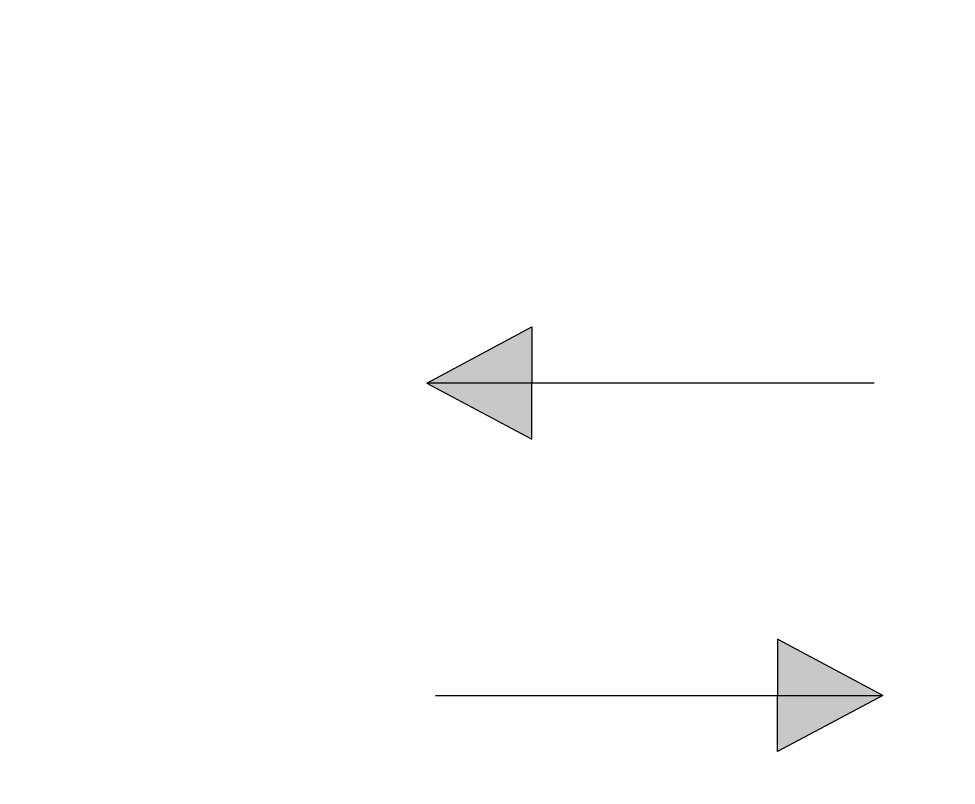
# Model space of a CAD drawing. Header units: millimetres. Extents: x 10193 to 57833, y 9963 to 44360.
# Drawn here: x 37915 to 43258, y 19408 to 23776 of the extents above; entities that cross this region are included whole.
import ezdxf

# ---------------------------------------------------------------- set-up
doc = ezdxf.new("R2010")
doc.units = ezdxf.units.MM
doc.layers.add('Стены', color=7, linetype='Continuous')

msp = doc.modelspace()

# ---------------------------------------------------------------- hatches: boundary and pattern name
at = {"layer": 'Стены'}
h = msp.add_hatch(dxfattribs=at)
h.set_pattern_fill('ANSI32', color=256, scale=10)
h.paths.add_polyline_path([(57833.4, 42702.7), (10593.4, 42702.7), (10593.4, 9962.7), (26833.4, 9962.7), (26833.4, 14962.7), (57833.4, 14962.7)])
h.paths.add_polyline_path([(10713.4, 42582.7), (57713.4, 42582.7), (57713.4, 15082.7), (26713.4, 15082.7), (26713.4, 10082.7), (10713.4, 10082.7)], flags=16)
h.paths.add_polyline_path([(10963.4, 42332.7), (57463.4, 42332.7), (57463.4, 15332.7), (26463.4, 15332.7), (26463.4, 10332.7), (10963.4, 10332.7)], flags=0)
h.paths.add_polyline_path([(57463.4, 42332.7), (10963.4, 42332.7), (10963.4, 10332.7), (26463.4, 10332.7), (26463.4, 15332.7), (57463.4, 15332.7)], flags=0)
h = msp.add_hatch(dxfattribs=at)
h.set_pattern_fill('ANSI36', color=256, scale=10)
h.paths.add_polyline_path([(57713.4, 42582.7), (10713.4, 42582.7), (10713.4, 10082.7), (26713.4, 10082.7), (26713.4, 15082.7), (57713.4, 15082.7)])
h.paths.add_polyline_path([(10963.4, 42332.7), (57463.4, 42332.7), (57463.4, 15332.7), (26463.4, 15332.7), (26463.4, 10332.7), (10963.4, 10332.7)], flags=16)
at = {"layer": 'Стены', "true_color": 0x2776bb}
h = msp.add_hatch(color=152, dxfattribs=at)
h.dxf.hatch_style = 1
h.paths.add_polyline_path([(40840, 21380), (40840, 21700), (40240, 21700)])
h.paths.add_polyline_path([(40840, 21700), (40840, 22020), (40240, 21700)])
h = msp.add_hatch(color=152, dxfattribs=at)
h.dxf.hatch_style = 1
h.paths.add_polyline_path([(42240, 20240), (42240, 19920), (42840, 19920)])
h.paths.add_polyline_path([(42240, 19920), (42240, 19600), (42840, 19920)])

# ---------------------------------------------------------------- linework, layer by layer
at = {"layer": 'Стены', "color": 152, "true_color": 0x2776bb}
for p, q in [((40240, 21700), (40840, 22020)), ((40840, 22020), (40840, 21700)), ((42790, 21700), (40240, 21700)), ((40240, 21700), (40840, 21380)), ((40840, 21380), (40840, 21700)), ((42840, 19920), (42240, 20240)), ((42240, 20240), (42240, 19920)), ((40290, 19920), (42840, 19920)), ((42840, 19920), (42240, 19600)), ((42240, 19600), (42240, 19920))]:
    msp.add_line(p, q, dxfattribs=at)

doc.saveas('drawing.dxf')
